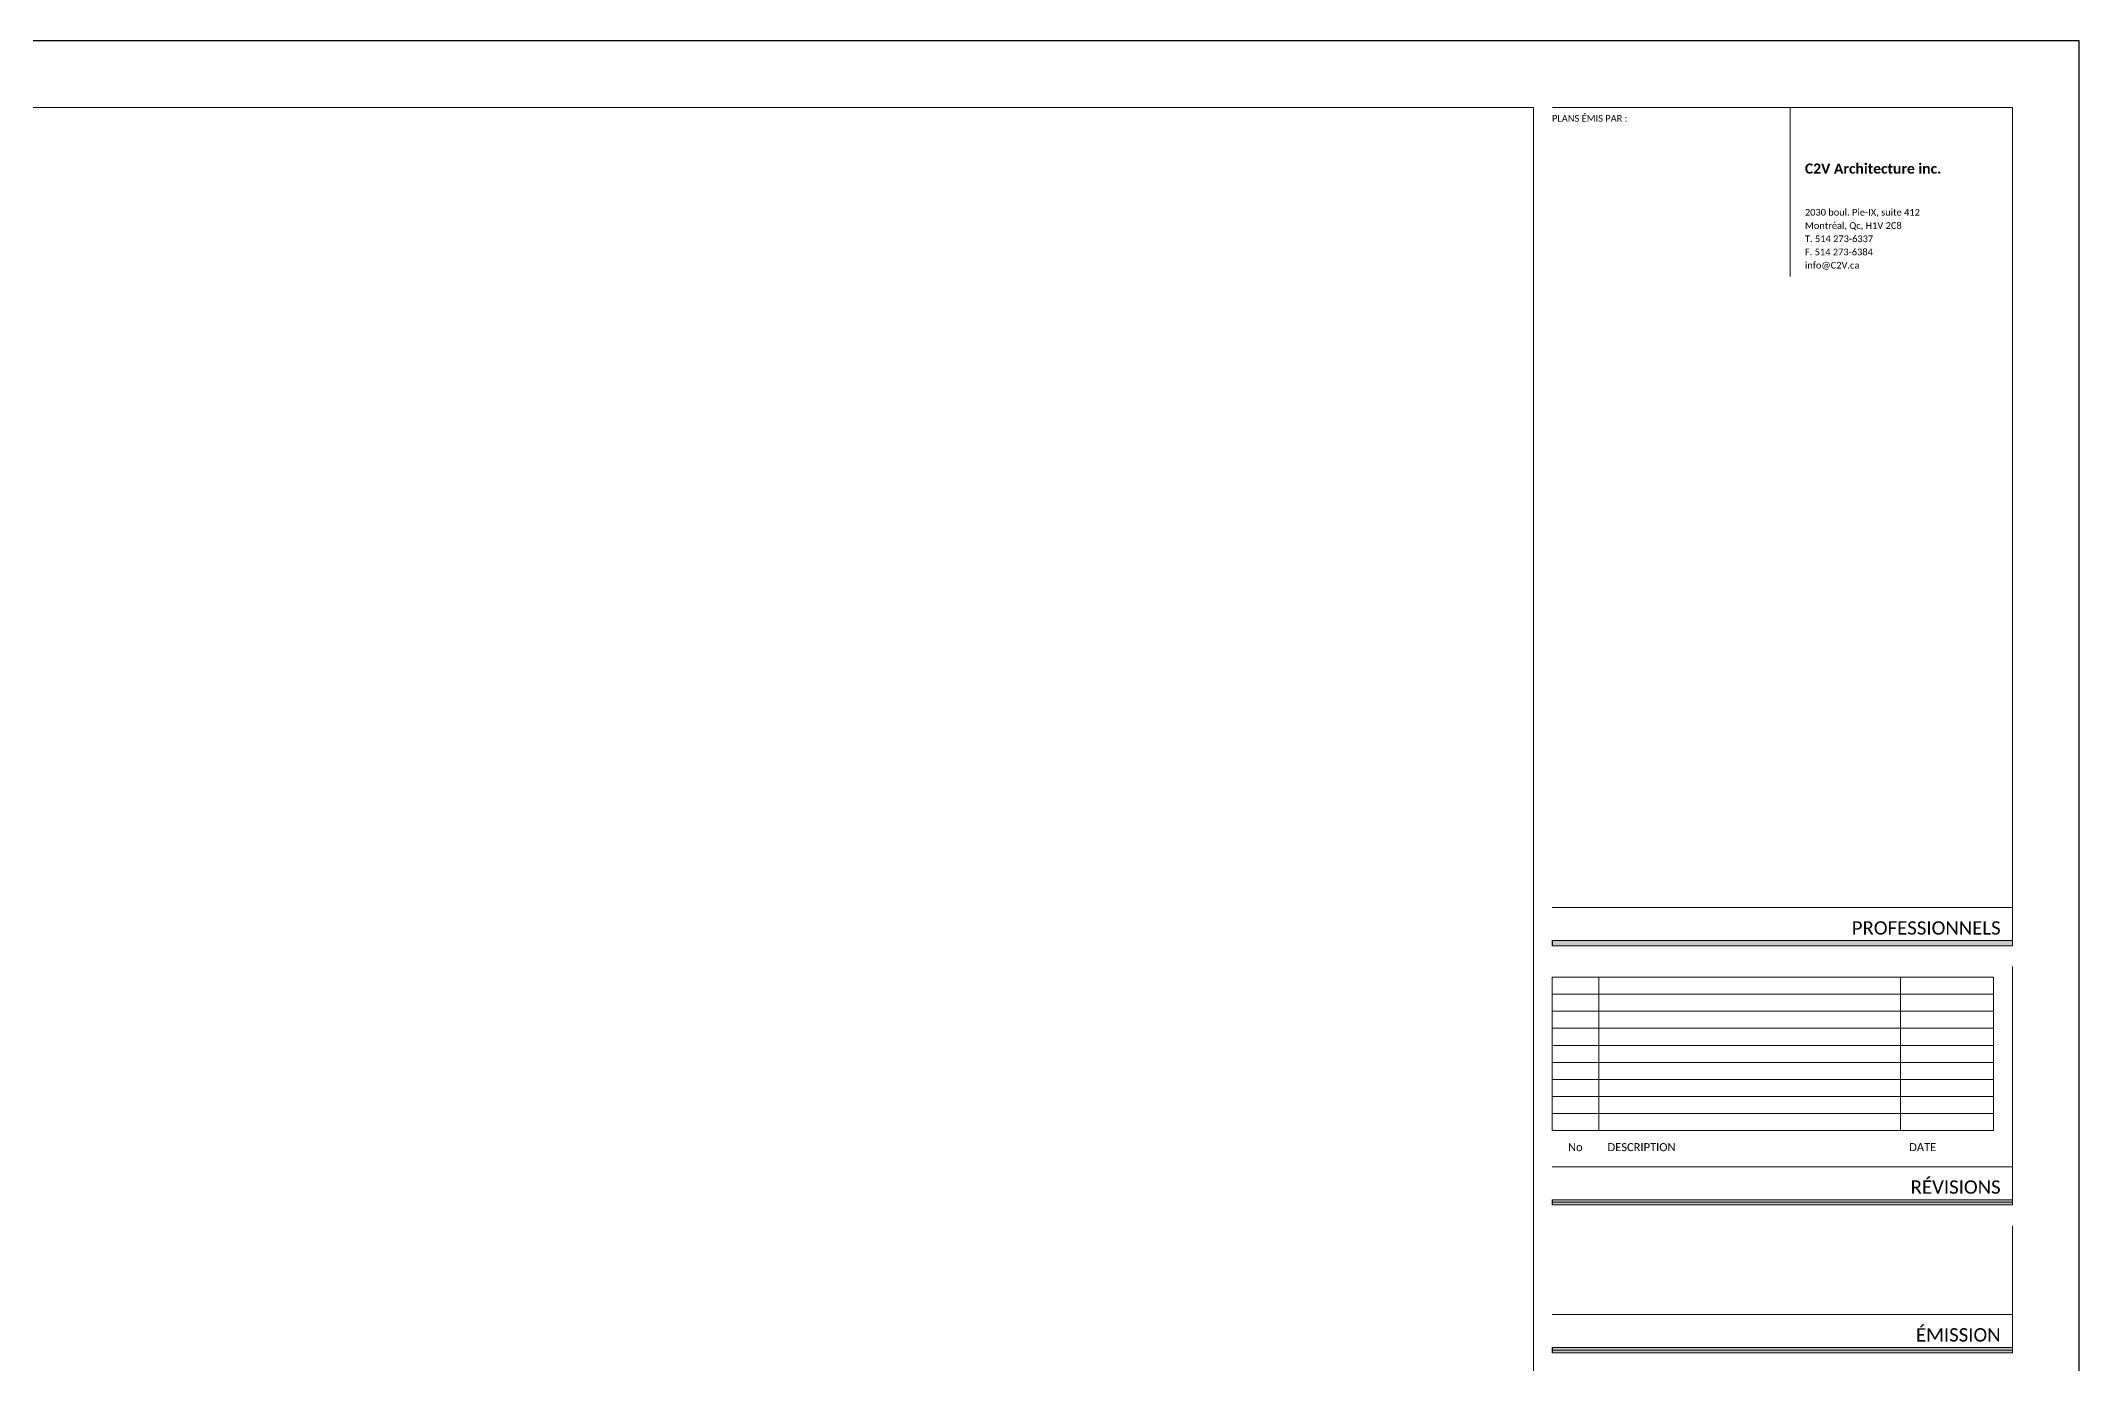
# Paper-space layout 'AA901 TEST' of a CAD drawing. Header units: millimetres. Extents: x 0 to 914, y 0 to 610.
# Drawn here: x 455.8 to 914.4, y 312.1 to 609.6 of the extents above; entities that cross this region are included whole.
import ezdxf

# ---------------------------------------------------------------- set-up
doc = ezdxf.new("R2010")
doc.units = ezdxf.units.MM
doc.header["$LTSCALE"] = 0.5
doc.layers.add('A-ANNO-NPLT', color=7, linetype='Continuous', plot=False)
doc.layers.add('A-ANNO-TEXT', color=231, linetype='Continuous')
for name, color, linetype, lineweight in [('A-ANNO-TTLB-MEDM', 33, 'Continuous', 35), ('A-ANNO-TTLB-THIN', 151, 'Continuous', 18), ('A-DETL-THIN', 151, 'Continuous', 9), ('G-ANNO-TTLB', 233, 'Continuous', 50), ('G-ANNO-TTLB-THIN', 231, 'Continuous', 25)]:
    doc.layers.add(name, color=color, linetype=linetype, lineweight=lineweight)
doc.styles.add('C2V_STANDARD', font='calibril.ttf')

# ---------------------------------------------------------------- blocks, each defined once
blk = doc.blocks.new('M-NORM-C2V_24x36H-SET')
at = {"layer": 'A-ANNO-TTLB-THIN', "lineweight": 9}
for points in [[(795.87, 407.2), (899.4, 407.2), (899.4, 406), (795.87, 406)], [(795.87, 348.91), (899.4, 348.91), (899.4, 347.72), (795.87, 347.72)], [(795.87, 315.66), (899.4, 315.66), (899.4, 314.47), (795.87, 314.47)]]:
    blk.add_hatch(color=256, dxfattribs=at).paths.add_polyline_path(points)
at = {"layer": 'A-ANNO-NPLT'}
for p, q in [((914.4, 609.6), (0, 609.6)), ((914.4, 0), (914.4, 609.6))]:
    blk.add_line(p, q, dxfattribs=at)
at = {"layer": 'A-ANNO-TTLB-MEDM', "lineweight": 13}
for p, q in [((791.64, 594.6), (40, 594.6)), ((791.64, 15), (791.64, 594.6))]:
    blk.add_line(p, q, dxfattribs=at)
at = {"layer": 'A-ANNO-TTLB-THIN', "lineweight": 18}
for p, q in [((795.91, 594.6), (899.4, 594.6)), ((899.4, 594.6), (899.4, 406)), ((899.4, 401.34), (899.4, 348.32)), ((899.4, 343.06), (899.4, 315.07))]:
    blk.add_line(p, q, dxfattribs=at)
at = {"layer": 'A-ANNO-TTLB-THIN'}
for p, q in [((849.4, 594.6), (849.4, 556.6)), ((795.87, 414.6), (899.4, 414.6)), ((795.87, 414.6), (899.4, 414.6)), ((899.4, 407.2), (795.87, 407.2)), ((795.87, 406), (899.4, 406)), ((899.4, 406), (899.4, 407.2)), ((899.4, 348.91), (795.87, 348.91)), ((899.4, 347.72), (899.4, 348.91)), ((899.4, 348.32), (795.87, 348.32)), ((795.87, 347.72), (899.4, 347.72)), ((899.4, 315.66), (795.87, 315.66)), ((899.4, 315.07), (795.87, 315.07)), ((795.87, 314.47), (899.4, 314.47)), ((899.4, 314.47), (899.4, 315.66))]:
    blk.add_line(p, q, dxfattribs=at)
at = {"layer": 'A-ANNO-TTLB-THIN', "lineweight": 13}
for p, q in [((795.87, 414.6), (899.4, 414.6)), ((795.87, 356.32), (899.4, 356.32)), ((795.87, 323.07), (899.4, 323.07))]:
    blk.add_line(p, q, dxfattribs=at)
at = {"layer": 'A-DETL-THIN', "lineweight": 9}
for p, q in [((895.15, 398.96), (795.82, 398.96)), ((795.82, 364.46), (795.82, 398.96)), ((806.34, 364.46), (806.34, 398.96)), ((874.16, 364.46), (874.16, 398.96)), ((895.15, 364.46), (895.15, 398.96)), ((895.15, 395.13), (795.82, 395.13)), ((895.15, 391.3), (795.82, 391.3)), ((895.15, 387.46), (795.82, 387.46)), ((895.15, 383.63), (795.82, 383.63)), ((895.15, 379.8), (795.82, 379.8)), ((895.15, 375.96), (795.82, 375.96)), ((895.15, 372.13), (795.82, 372.13)), ((895.15, 368.3), (795.82, 368.3)), ((895.15, 364.46), (795.82, 364.46))]:
    blk.add_line(p, q, dxfattribs=at)
at = {"layer": 'G-ANNO-TTLB-THIN'}
for p, q in [((795.87, 407.2), (795.87, 406)), ((795.87, 348.91), (795.87, 347.72)), ((795.87, 315.66), (795.87, 314.47))]:
    blk.add_line(p, q, dxfattribs=at)
at = {"layer": 'A-ANNO-TEXT', "lineweight": 9, "style": 'C2V_STANDARD'}
for s, insert, char_height, width, attachment_point in [('PLANS ÉMIS PAR :', (795.8, 592.89), 1.5, 25.5899, 1), ('2030 boul. Pie-IX, suite 412', (852.69, 571.77), 1.5, 38.7696, 1), ('Montréal, Qc, H1V 2C8', (852.69, 568.79), 1.5, 32.8051, 1), ('T. 514 273-6337', (852.69, 565.81), 1.5, 23.4734, 1), ('info@C2V.ca', (852.69, 559.86), 1.5, 18.4709, 1), ('F. 514 273-6384', (852.69, 562.84), 1.5, 23.3772, 1), ('PROFESSIONNELS', (896.72, 408.5), 3, 51.421, 9), ('No', (799.4, 361.63), 1.8, 4.1367, 1), ('DESCRIPTION', (808.29, 361.63), 1.8, 19.2405, 1), ('DATE', (876.15, 361.63), 1.8, 7.6, 1), ('RÉVISIONS', (896.72, 350.22), 3, 30.3375, 9), ('ÉMISSION', (896.72, 316.97), 3, 27.1892, 9)]:
    blk.add_mtext(s, dxfattribs=dict(at, insert=insert, char_height=char_height, width=width, attachment_point=attachment_point))
at = {"layer": 'A-ANNO-TEXT', "lineweight": 9, "insert": (852.69, 581.99), "char_height": 2.282, "width": 38.8017, "attachment_point": 1, "style": 'C2V_STANDARD', "bg_fill": 3, "box_fill_scale": 1.25, "bg_fill_color": 256, "bg_fill_true_color": 13158600, "bg_fill_transparency": 0}
blk.add_mtext('{\\fCalibri Light|b1|i0|c0|p34;C2V Architecture inc.}', dxfattribs=at)

psp = doc.layouts.new('AA901 TEST')

# ---------------------------------------------------------------- block references
at = {"layer": 'G-ANNO-TTLB', "lineweight": 9}
psp.add_blockref('M-NORM-C2V_24x36H-SET', (0, 0), dxfattribs=at)

doc.saveas('drawing.dxf')
